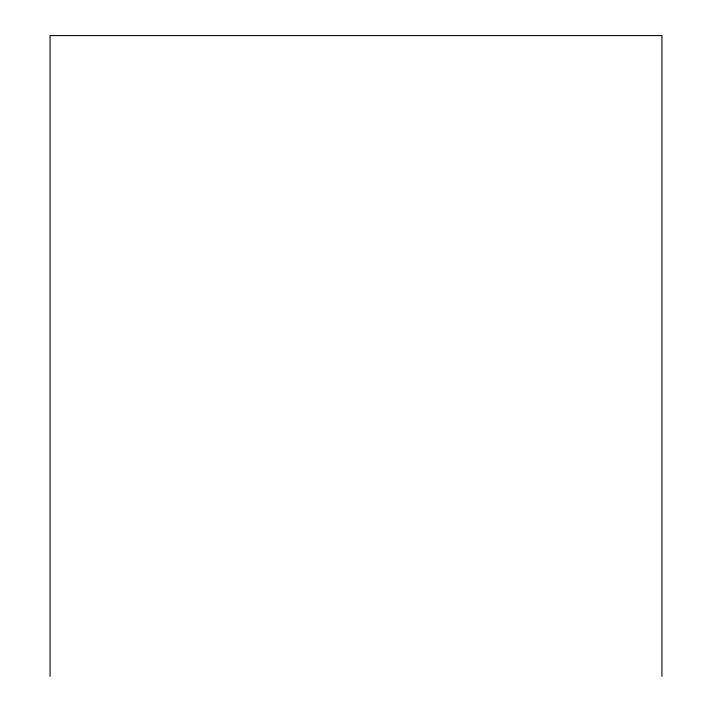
<?xml version="1.0" encoding="UTF-8"?>
<svg xmlns="http://www.w3.org/2000/svg" width="712" height="712" viewBox="0 0 712 712"><rect width="100%" height="100%" fill="white"/><g stroke="black" fill="none" stroke-linecap="round" stroke-linejoin="round"><path stroke-width="1.07" d="M661.938 676.4L661.938 35.6L50.062 35.6L50.062 676.4"/></g></svg>
